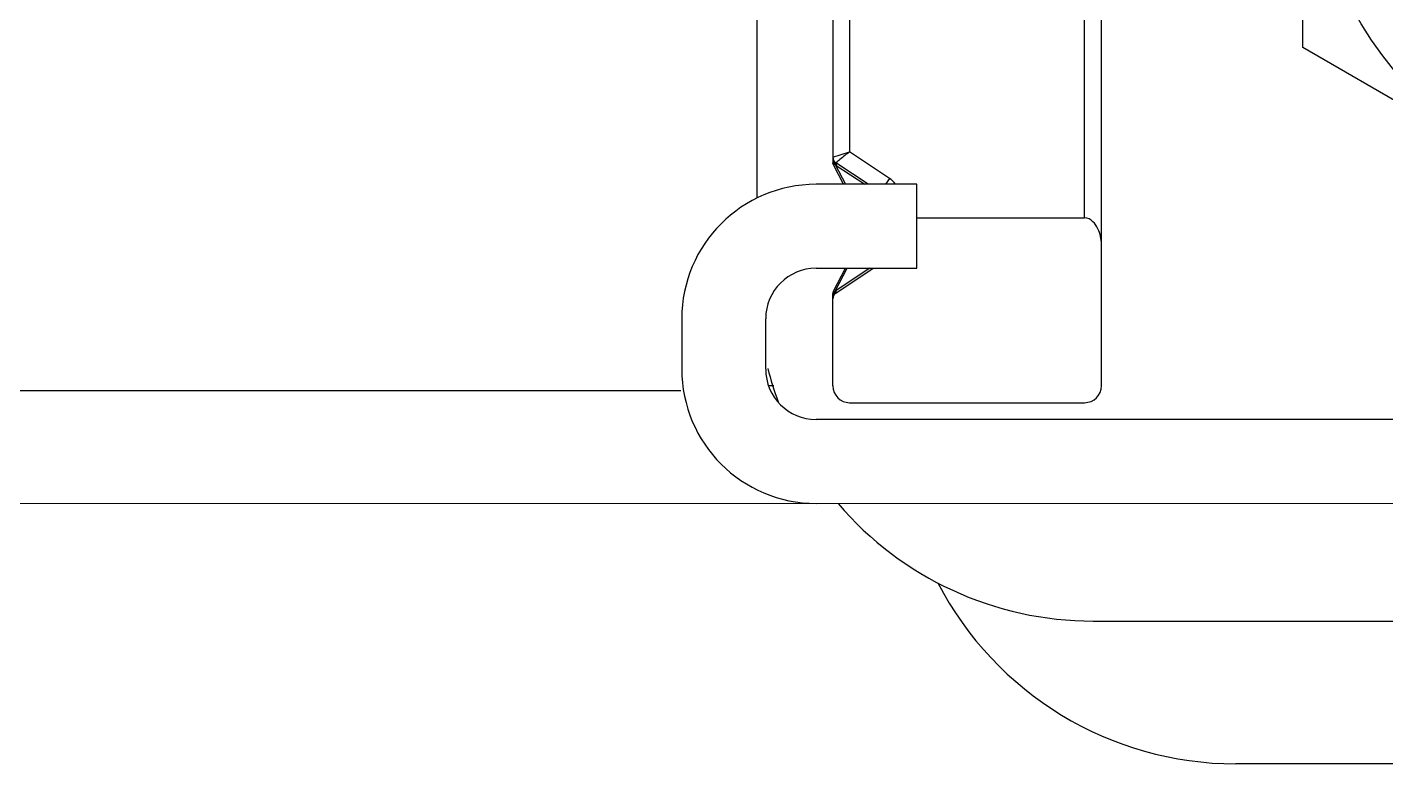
# Model space of a CAD drawing. Extents: x 1031190 to 1725648, y 733081 to 1571294.
# Drawn here: x 1162488.2 to 1162819.2, y 1227622 to 1227801.3 of the extents above; entities that cross this region are included whole.
import ezdxf

# ---------------------------------------------------------------- set-up
doc = ezdxf.new("R2010")
doc.units = 0
doc.header["$LTSCALE"] = 1000
doc.header["$MEASUREMENT"] = 0

msp = doc.modelspace()

# ---------------------------------------------------------------- linework, layer by layer
for p, q in [((1162684.45, 1227936.37), (1162684.45, 1227768.35)), ((1162688.54, 1227935.06), (1162688.54, 1227770.98)), ((1162798.93, 1227796.36), (1162798.93, 1227909.67)), ((1162745.78, 1227754.89), (1162745.78, 1227832.4)), ((1162749.87, 1227714), (1162749.87, 1227829.56)), ((1162666.05, 1227759.75), (1162666.05, 1227815.52)), ((1162897.07, 1227739.71), (1162798.93, 1227796.36)), ((1162684.45, 1227769.66), (1162688.54, 1227770.98)), ((1162698.26, 1227764.5), (1162688.54, 1227770.98)), ((1162684.92, 1227767.97), (1162684.59, 1227767.78)), ((1162687.08, 1227763.06), (1162684.59, 1227767.78)), ((1162684.91, 1227767.95), (1162684.95, 1227767.91)), ((1162684.95, 1227767.91), (1162684.98, 1227767.87)), ((1162685.01, 1227768.41), (1162684.97, 1227768.47)), ((1162685.07, 1227768.11), (1162684.98, 1227767.87)), ((1162684.98, 1227767.87), (1162687.5, 1227763.06)), ((1162685.02, 1227768.36), (1162685.01, 1227768.41)), ((1162693.04, 1227763.06), (1162685.18, 1227768.3)), ((1162685.24, 1227767.67), (1162692.23, 1227763.06)), ((1162698.26, 1227764.5), (1162697.3, 1227763.06)), ((1162704.89, 1227763.06), (1162680.36, 1227763.06)), ((1162704.89, 1227742.62), (1162704.89, 1227763.06)), ((1162704.89, 1227754.89), (1162745.78, 1227754.89)), ((1162680.36, 1227742.62), (1162704.89, 1227742.62)), ((1162684.59, 1227737.06), (1162687.53, 1227742.62)), ((1162685.01, 1227737.02), (1162687.95, 1227742.62)), ((1162685.18, 1227736.56), (1162694.26, 1227742.62)), ((1162693.43, 1227742.62), (1162685.24, 1227737.19)), ((1162684.7, 1227736.81), (1162684.85, 1227736.88)), ((1162685.01, 1227737.02), (1162684.91, 1227736.89)), ((1162685.09, 1227736.78), (1162685.01, 1227737.02)), ((1162684.45, 1227735.21), (1162684.45, 1227736.49)), ((1162684.45, 1227714), (1162684.45, 1227735.2)), ((1162684.74, 1227736.35), (1162684.59, 1227735.91)), ((1162647.65, 1227730.35), (1162647.65, 1227718.09)), ((1162668.09, 1227718.09), (1162668.09, 1227730.35)), ((1162670.06, 1227714), (1162668.85, 1227714)), ((1162647.4, 1227712.83), (1162306.4, 1227712.83)), ((1162688.54, 1227709.91), (1162745.78, 1227709.91)), ((1162950.22, 1227705.82), (1162680.36, 1227705.82)), ((1162949.7, 1227685.39), (1161956.69, 1227685.19)), ((1162747.83, 1227656.76), (1163091.61, 1227656.76)), ((1163011.55, 1227622), (1162782.58, 1227622))]:
    msp.add_line(p, q)
msp.add_circle((1162897.07, 1227853.02), 98.13)
for centre, radius, start, end in [((1162688.18, 1227769.66), 3.73, 179.9603, 189.4682), ((1162686.08, 1227769.66), 1.64, 180, 236.3099), ((1162687.38, 1227769.46), 2.91, 198.3861, 202.9192), ((1162685.16, 1227768.9), 0.96, 235.2626, 237.3148), ((1162685.23, 1227769), 1.08, 237.2542, 240.8239), ((1162687.09, 1227769.34), 2.59, 202.9098, 207.7391), ((1162685.17, 1227768.9), 0.965, 240.8148, 245.1876), ((1162685.13, 1227768.8), 0.853, 245.1804, 250.3543), ((1162686.93, 1227769.26), 2.41, 207.7889, 208.824), ((1162686.82, 1227769.2), 2.28, 208.8038, 212.2564), ((1162685.09, 1227768.7), 0.75, 250.338, 256.9912), ((1162686.81, 1227770.06), 2.85, 230.0267, 236.6343), ((1162695.08, 1227759.74), 5.72, 35.8765, 56.3099), ((1162680.36, 1227730.35), 32.71, 90, 180), ((1162680.36, 1227730.35), 12.27, 90, 180), ((1162666.72, 1227742.08), 18.91, 342.3685, 343.3734), ((1162732.65, 1227722.4), 49.89, 163.1105, 163.3846), ((1162685.14, 1227736.09), 0.834, 106.0364, 109.7696), ((1162686.83, 1227734.8), 2.88, 123.5501, 129.2239), ((1162686.08, 1227735.2), 1.64, 123.6901, 180), ((1162680.36, 1227718.09), 32.71, 180, 270), ((1162680.36, 1227718.09), 12.27, 180, 270), ((1162747.83, 1227738.53), 81.78, 194.375, 200.3315), ((1162688.54, 1227714), 4.09, 180, 270), ((1162745.78, 1227714), 4.09, 270, 0), ((1162747.83, 1227738.53), 81.78, 220.5827, 270), ((1162782.58, 1227703.78), 81.78, 207.4589, 270)]:
    msp.add_arc(centre, radius, start, end)
for points, knots in [([(1162688.54, 1227770.98), (1162687.75, 1227770.36), (1162686.61, 1227769.5), (1162685.54, 1227768.54), (1162685.18, 1227768.3)], [0, 0, 0, 0, 0.698346, 1, 1, 1, 1]), ([(1162684.47, 1227768.16), (1162684.47, 1227768.18), (1162684.47, 1227768.24), (1162684.49, 1227768.3), (1162684.51, 1227768.33)], [0, 0, 0, 0, 0.48312, 1, 1, 1, 1]), ([(1162684.91, 1227767.95), (1162684.93, 1227767.99), (1162684.98, 1227768.12), (1162685.02, 1227768.26), (1162685.02, 1227768.36)], [0, 0, 0, 0, 0.307942, 1, 1, 1, 1]), ([(1162685.03, 1227768.42), (1162685.08, 1227768.37), (1162685.1, 1227768.24), (1162685.08, 1227768.14), (1162685.07, 1227768.11)], [0, 0, 0, 0, 0.671481, 1, 1, 1, 1]), ([(1162685.27, 1227768.17), (1162685.28, 1227768.14), (1162685.32, 1227767.97), (1162685.28, 1227767.8), (1162685.24, 1227767.67)], [0, 0, 0, 0, 0.201666, 1, 1, 1, 1]), ([(1162749.87, 1227748.4), (1162749.87, 1227749.05), (1162749.72, 1227750.37), (1162749.06, 1227752.3), (1162747.93, 1227754.1), (1162746.52, 1227754.89), (1162745.78, 1227754.89)], [0, 0, 0, 0, 0.235531, 0.478205, 0.731471, 1, 1, 1, 1]), ([(1162684.45, 1227736.49), (1162684.45, 1227736.58), (1162684.55, 1227736.71), (1162684.67, 1227736.79), (1162684.7, 1227736.81)], [0, 0, 0, 0, 0.684585, 1, 1, 1, 1]), ([(1162684.47, 1227736.69), (1162684.47, 1227736.66), (1162684.47, 1227736.6), (1162684.49, 1227736.54), (1162684.51, 1227736.52)], [0, 0, 0, 0, 0.483166, 1, 1, 1, 1]), ([(1162684.47, 1227736.69), (1162684.47, 1227736.66), (1162684.47, 1227736.6), (1162684.49, 1227736.54), (1162684.51, 1227736.52)], [0, 0, 0, 0, 0.483166, 1, 1, 1, 1]), ([(1162684.47, 1227736.69), (1162684.47, 1227736.66), (1162684.47, 1227736.6), (1162684.49, 1227736.54), (1162684.51, 1227736.52)], [0, 0, 0, 0, 0.483166, 1, 1, 1, 1]), ([(1162684.47, 1227736.69), (1162684.47, 1227736.66), (1162684.47, 1227736.6), (1162684.49, 1227736.54), (1162684.51, 1227736.52)], [0, 0, 0, 0, 0.483166, 1, 1, 1, 1]), ([(1162684.59, 1227737.06), (1162684.61, 1227737.08), (1162684.73, 1227736.94), (1162684.83, 1227736.94), (1162684.91, 1227736.89)], [0, 0, 0, 0, 0.259642, 1, 1, 1, 1]), ([(1162685.05, 1227736.47), (1162685.1, 1227736.51), (1162685.12, 1227736.64), (1162685.1, 1227736.74), (1162685.09, 1227736.78)], [0, 0, 0, 0, 0.67298, 1, 1, 1, 1]), ([(1162685.27, 1227736.7), (1162685.28, 1227736.73), (1162685.31, 1227736.89), (1162685.28, 1227737.06), (1162685.24, 1227737.19)], [0, 0, 0, 0, 0.200998, 1, 1, 1, 1])]:
    msp.add_open_spline(points, degree=3, knots=knots)
for points in [[(1162684.45, 1227768.35), (1162684.45, 1227768.26), (1162684.53, 1227768.16), (1162684.62, 1227768.11)], [(1162684.59, 1227767.78), (1162684.53, 1227767.9), (1162684.47, 1227768.02), (1162684.47, 1227768.16)], [(1162684.62, 1227768.55), (1162684.57, 1227768.71), (1162684.53, 1227768.88), (1162684.5, 1227769.05)], [(1162684.59, 1227737.06), (1162684.53, 1227736.95), (1162684.47, 1227736.82), (1162684.47, 1227736.69)]]:
    msp.add_open_spline(points, degree=3)

doc.saveas('drawing.dxf')
